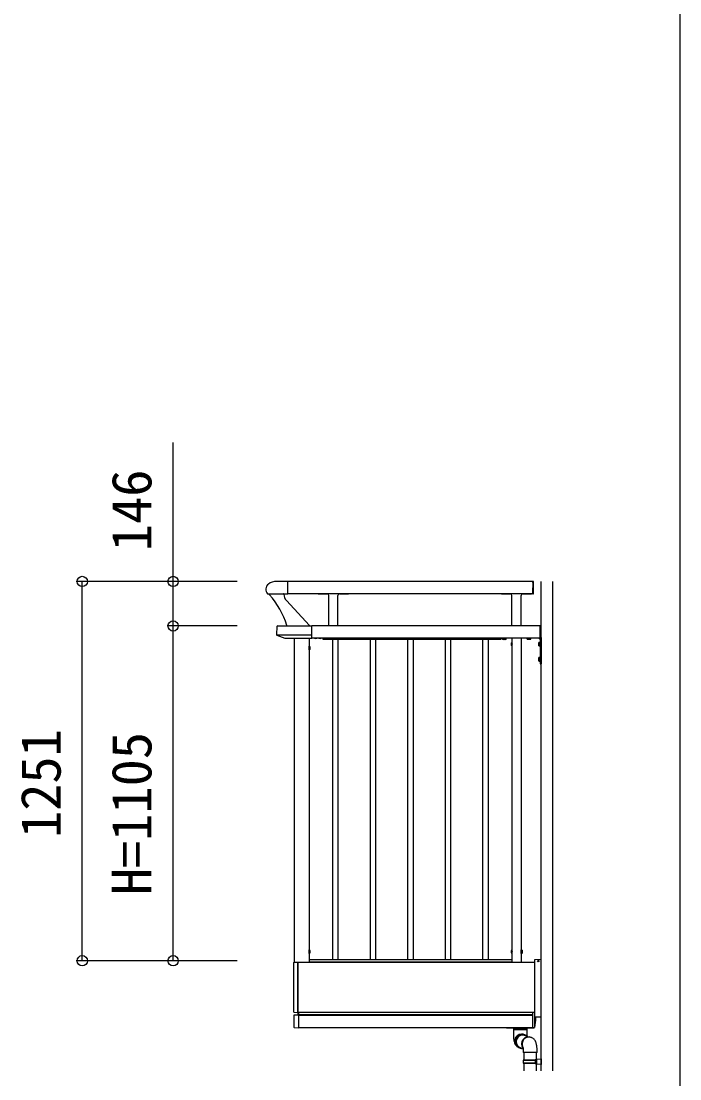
# Model space of a CAD drawing. Units: millimetres, scale not verified. Extents: x -693 to 693, y -1120 to 1121.
# Drawn here: x 584.2 to 693, y 430.1 to 604.7 of the extents above; entities that cross this region are included whole.
import ezdxf
from ezdxf.enums import TextEntityAlignment as Align

# ---------------------------------------------------------------- set-up
doc = ezdxf.new("R2010")
doc.units = ezdxf.units.MM
doc.header["$LTSCALE"] = 6
for name, color, linetype in [('0-5_YKK_A1', 4, 'Continuous'), ('0-6_YKK_D', 6, 'Continuous'), ('0-7_YKK_ZWAK', 7, 'Continuous')]:
    doc.layers.add(name, color=color, linetype=linetype)
doc.styles.add('ＭＳ ゴシック', font='')
doc.styles.get('ＭＳ ゴシック').set_extended_font_data('MS Gothic')

msp = doc.modelspace()

# ---------------------------------------------------------------- linework, layer by layer
at = {"layer": '0-5_YKK_A1'}
for p, q in [((628.218, 512.233), (626.368, 512.233)), ((628.218, 510.183), (628.218, 512.233)), ((668.718, 512.208), (628.218, 512.208)), ((668.718, 512.058), (668.718, 512.233)), ((668.718, 512.233), (668.768, 512.233)), ((668.718, 512.208), (668.718, 510.208)), ((668.843, 510.258), (668.843, 512.158)), ((670.068, 431.467), (670.068, 512.218)), ((672.018, 431.467), (672.018, 512.218)), ((624.897, 510.183), (628.218, 510.183)), ((625.143, 510.183), (625.143, 510.169)), ((627.545, 510.184), (627.493, 510.183)), ((627.593, 510.108), (627.593, 510.183)), ((633.318, 510.183), (634.768, 510.183)), ((635.018, 504.883), (635.018, 509.933)), ((636.518, 504.883), (636.518, 509.933)), ((636.768, 510.183), (638.218, 510.183)), ((663.568, 510.183), (665.018, 510.183)), ((665.268, 504.883), (665.268, 509.933)), ((666.768, 504.883), (666.768, 509.933)), ((667.018, 510.183), (668.468, 510.183)), ((668.718, 510.183), (668.718, 511.193)), ((668.718, 510.183), (668.768, 510.183)), ((631.822, 504.983), (627.996, 509.085)), ((626.443, 504.79), (626.361, 503.453)), ((626.569, 504.908), (632.218, 504.908)), ((632.218, 502.858), (632.218, 504.908)), ((669.843, 504.883), (632.218, 504.883)), ((669.843, 504.918), (669.843, 502.868)), ((669.921, 504.913), (669.843, 504.918)), ((626.381, 503.398), (632.218, 503.398)), ((626.409, 503.378), (627.756, 502.86)), ((627.771, 502.858), (632.218, 502.858)), ((629.293, 502.858), (629.293, 449.383)), ((631.793, 502.858), (631.793, 449.383)), ((669.843, 502.883), (632.218, 502.883)), ((632.693, 502.852), (632.708, 502.883)), ((632.943, 502.852), (632.928, 502.883)), ((633.443, 502.852), (633.458, 502.883)), ((633.693, 502.852), (633.678, 502.883)), ((634.018, 502.883), (634.018, 502.743)), ((634.068, 502.718), (634.068, 502.883)), ((663.443, 502.718), (663.443, 502.883)), ((663.493, 502.883), (663.493, 502.743)), ((663.768, 502.868), (663.729, 502.845)), ((663.73, 502.868), (663.73, 502.883)), ((664.305, 502.868), (663.73, 502.868)), ((664.268, 502.868), (663.768, 502.868)), ((663.874, 502.69), (663.874, 502.845)), ((664.162, 502.69), (664.162, 502.845)), ((664.268, 502.868), (664.307, 502.845)), ((664.305, 502.883), (664.305, 502.868)), ((664.307, 502.69), (664.307, 502.845)), ((665.268, 502.883), (665.268, 449.383)), ((666.768, 502.883), (666.768, 449.383)), ((667.826, 502.883), (667.804, 502.87)), ((667.804, 502.715), (667.804, 502.87)), ((667.949, 502.715), (667.949, 502.87)), ((668.237, 502.715), (668.237, 502.87)), ((668.36, 502.883), (668.382, 502.87)), ((669.718, 502.883), (669.943, 502.658)), ((669.921, 502.872), (669.843, 502.868)), ((669.943, 502.879), (669.943, 498.633)), ((670.068, 503.008), (670.068, 498.633)), ((631.793, 500.938), (631.793, 501.528)), ((634.043, 502.718), (634.068, 502.718)), ((634.068, 502.733), (663.443, 502.733)), ((635.68, 449.783), (635.68, 502.733)), ((636.58, 449.783), (636.58, 502.733)), ((641.88, 449.783), (641.88, 502.733)), ((642.78, 449.783), (642.78, 502.733)), ((648.08, 449.783), (648.08, 502.733)), ((648.98, 449.783), (648.98, 502.733)), ((654.28, 449.783), (654.28, 502.733)), ((655.18, 449.783), (655.18, 502.733)), ((660.48, 449.783), (660.48, 502.733)), ((661.38, 449.783), (661.38, 502.733)), ((663.468, 502.718), (663.443, 502.718)), ((664.268, 502.668), (663.768, 502.668)), ((664.268, 502.668), (664.307, 502.69)), ((665.242, 501.588), (665.268, 501.588)), ((665.268, 501.588), (665.268, 502.178)), ((667.843, 502.693), (667.804, 502.715)), ((667.843, 502.693), (668.343, 502.693)), ((669.693, 502.133), (669.715, 502.17)), ((669.693, 501.633), (669.693, 502.133)), ((669.693, 501.633), (669.715, 501.595)), ((669.893, 502.17), (669.714, 502.17)), ((669.714, 501.595), (669.893, 501.595)), ((669.893, 502.027), (669.715, 502.027)), ((669.893, 501.738), (669.715, 501.738)), ((669.893, 502.233), (669.893, 501.533)), ((669.893, 502.233), (669.943, 502.233)), ((669.893, 502.17), (669.893, 501.595)), ((669.893, 501.533), (669.943, 501.533)), ((669.943, 502.233), (669.943, 501.533)), ((669.943, 502.058), (670.068, 502.058)), ((669.943, 501.708), (670.068, 501.708)), ((631.818, 500.938), (631.793, 500.938)), ((669.693, 499.633), (669.715, 499.67)), ((669.693, 499.133), (669.693, 499.633)), ((669.893, 499.67), (669.714, 499.67)), ((669.893, 499.527), (669.715, 499.527)), ((669.893, 499.733), (669.893, 499.033)), ((669.893, 499.733), (669.943, 499.733)), ((669.893, 499.67), (669.893, 499.095)), ((669.943, 499.733), (669.943, 499.033)), ((669.943, 499.558), (670.068, 499.558)), ((669.693, 499.133), (669.715, 499.095)), ((669.714, 499.095), (669.893, 499.095)), ((669.893, 499.238), (669.715, 499.238)), ((669.893, 499.033), (669.943, 499.033)), ((669.943, 499.208), (670.068, 499.208)), ((669.943, 498.633), (670.068, 498.633)), ((631.793, 450.838), (631.793, 451.428)), ((631.818, 450.838), (631.793, 450.838)), ((665.242, 450.838), (665.268, 450.838)), ((665.268, 450.838), (665.268, 451.428)), ((666.808, 451.364), (666.965, 451.364)), ((666.808, 450.902), (666.808, 451.364)), ((666.808, 451.008), (666.808, 451.258)), ((666.808, 451.248), (666.965, 451.248)), ((666.808, 451.017), (666.965, 451.017)), ((666.808, 450.902), (666.965, 450.902)), ((666.983, 451.333), (666.965, 451.364)), ((666.983, 450.933), (666.965, 450.902)), ((666.983, 450.933), (666.983, 451.333)), ((629.243, 441.169), (629.243, 449.333)), ((629.293, 449.383), (629.893, 449.383)), ((629.893, 441.083), (629.893, 449.383)), ((629.893, 449.383), (668.968, 449.383)), ((629.893, 449.383), (629.893, 441.133)), ((665.268, 449.783), (631.793, 449.783)), ((665.268, 449.383), (631.793, 449.383)), ((668.968, 449.735), (668.968, 440.433)), ((670.068, 449.836), (669.015, 449.785)), ((629.243, 440.607), (629.243, 438.677)), ((629.334, 440.665), (629.285, 440.657)), ((629.29, 441.119), (629.893, 441.083)), ((630.018, 440.657), (629.33, 440.664)), ((629.334, 440.665), (629.886, 440.757)), ((629.868, 441.026), (629.868, 440.754)), ((629.893, 441.133), (668.968, 441.133)), ((630.018, 441.083), (629.915, 441.076)), ((629.915, 440.755), (630.018, 440.754)), ((630.018, 441.033), (630.018, 441.083)), ((630.018, 441.033), (630.018, 440.754)), ((630.018, 440.754), (630.018, 440.657)), ((630.018, 440.733), (668.718, 440.733)), ((630.018, 440.607), (630.018, 440.657)), ((630.018, 440.633), (668.718, 440.633)), ((630.018, 440.607), (630.018, 438.632)), ((668.718, 441.133), (668.921, 441.12)), ((668.718, 438.583), (668.718, 441.133)), ((668.968, 441.07), (668.968, 440.671)), ((668.968, 440.498), (668.968, 438.645)), ((669.018, 440.383), (670.068, 440.383)), ((669.118, 440.358), (669.018, 440.358)), ((669.168, 440.308), (669.168, 439.812)), ((630.018, 438.633), (668.718, 438.633)), ((664.31, 438.633), (664.311, 438.625)), ((664.36, 438.583), (668.925, 438.583)), ((665.493, 438.523), (665.493, 438.285)), ((665.493, 438.523), (667.773, 438.523)), ((667.793, 438.285), (665.493, 438.285)), ((665.493, 438.26), (665.493, 437.523)), ((665.493, 438.26), (667.773, 438.26)), ((667.773, 438.523), (667.793, 438.523)), ((667.773, 438.26), (667.793, 438.26)), ((667.793, 438.285), (667.793, 438.523)), ((667.793, 437.523), (667.793, 438.26)), ((668.921, 438.595), (668.718, 438.583)), ((669.167, 439.804), (668.975, 438.625)), ((667.465, 437.352), (667.329, 437.416)), ((666.344, 435.338), (666.436, 435.294)), ((667.118, 434.742), (667.118, 434.484)), ((669.418, 434.484), (669.418, 434.742)), ((669.418, 434.484), (667.118, 434.484)), ((667.168, 433.267), (667.118, 433.167)), ((669.094, 433.167), (667.118, 433.167)), ((667.168, 433.267), (669.073, 433.267)), ((667.218, 434.484), (667.218, 433.267)), ((669.094, 433.167), (669.073, 433.267)), ((669.073, 433.267), (669.318, 433.267)), ((669.318, 433.167), (669.094, 433.167)), ((669.218, 433.392), (670.068, 433.417)), ((669.218, 433.342), (669.218, 433.392)), ((670.068, 433.367), (669.218, 433.342)), ((669.318, 433.395), (669.318, 434.484)), ((669.318, 433.292), (669.318, 432.642)), ((670.068, 433.417), (670.068, 432.517)), ((667.118, 432.767), (669.094, 432.767)), ((667.218, 432.667), (667.218, 431.467)), ((669.318, 432.667), (669.073, 432.667)), ((669.094, 432.767), (669.318, 432.767)), ((669.218, 432.642), (669.318, 432.642)), ((669.218, 432.592), (669.218, 432.642)), ((669.218, 432.592), (670.068, 432.567)), ((669.318, 431.467), (669.318, 432.539))]:
    msp.add_line(p, q, dxfattribs=at)
for points in [[(668.718, 510.208), (628.218, 510.208), (628.218, 512.208)], [(669.968, 504.863), (669.968, 502.943), (669.968, 502.922)], [(663.768, 502.668), (663.729, 502.69), (663.729, 502.845)], [(663.865, 502.667), (663.923, 502.785), (664.018, 502.836)], [(664.17, 502.667), (664.113, 502.785), (664.018, 502.836)], [(667.94, 502.692), (667.998, 502.81), (668.093, 502.861)], [(668.245, 502.692), (668.188, 502.81), (668.093, 502.861)], [(668.343, 502.693), (668.382, 502.715), (668.382, 502.87)], [(631.923, 501.358), (631.785, 501.29), (631.754, 501.233)], [(631.923, 501.108), (631.785, 501.175), (631.754, 501.233)], [(631.818, 500.938), (631.818, 501.528), (631.793, 501.528)], [(665.137, 502.008), (665.276, 501.94), (665.307, 501.883)], [(665.137, 501.758), (665.276, 501.825), (665.307, 501.883)], [(665.242, 501.588), (665.242, 502.178), (665.268, 502.178)], [(631.923, 451.258), (631.785, 451.19), (631.754, 451.133)], [(631.923, 451.008), (631.785, 451.075), (631.754, 451.133)], [(631.818, 450.838), (631.818, 451.428), (631.793, 451.428)], [(665.137, 451.258), (665.276, 451.19), (665.307, 451.133)], [(665.137, 451.008), (665.276, 451.075), (665.307, 451.133)], [(665.242, 450.838), (665.242, 451.428), (665.268, 451.428)], [(666.983, 451.243), (666.875, 451.19), (666.845, 451.133)], [(666.983, 451.023), (666.875, 451.075), (666.845, 451.133)], [(629.29, 438.627), (630.018, 438.583), (630.018, 438.632)], [(665.493, 437.523), (665.494, 437.371), (665.499, 437.222), (665.507, 437.074), (665.518, 436.931), (665.532, 436.792), (665.549, 436.658), (665.569, 436.529), (665.593, 436.405), (665.622, 436.285), (665.657, 436.167), (665.699, 436.05), (665.752, 435.932), (665.817, 435.815), (665.896, 435.701), (665.989, 435.593), (666.096, 435.495), (666.215, 435.409), (666.344, 435.338)], [(667.515, 437.328), (667.387, 437.379), (667.251, 437.415), (667.11, 437.433), (666.968, 437.433), (666.827, 437.415), (666.689, 437.379), (666.556, 437.326), (666.431, 437.257), (666.314, 437.173), (666.209, 437.074), (666.117, 436.963), (666.039, 436.842), (665.977, 436.712), (665.93, 436.575), (665.902, 436.433), (665.89, 436.29), (665.897, 436.146), (665.921, 436.005), (665.963, 435.868), (666.021, 435.738), (666.095, 435.616), (666.184, 435.506), (666.286, 435.407), (666.323, 435.377)], [(667.81, 437.056), (667.807, 437.113), (667.804, 437.171), (667.801, 437.228), (667.798, 437.286), (667.796, 437.344), (667.794, 437.403), (667.793, 437.463), (667.793, 437.523)], [(669.418, 434.742), (669.416, 434.893), (669.412, 435.043), (669.404, 435.19), (669.393, 435.334), (669.379, 435.473), (669.362, 435.607), (669.342, 435.735), (669.318, 435.859), (669.289, 435.979), (669.254, 436.097), (669.212, 436.215), (669.159, 436.332), (669.094, 436.449), (669.015, 436.564), (668.922, 436.671), (668.815, 436.77), (668.696, 436.856), (668.567, 436.927)], [(667.065, 435.391), (667.068, 435.382), (667.073, 435.356), (667.08, 435.315), (667.088, 435.264), (667.095, 435.203), (667.102, 435.136), (667.107, 435.063), (667.112, 434.986), (667.115, 434.907), (667.117, 434.825), (667.118, 434.742)], [(667.118, 433.167), (667.118, 432.767), (667.168, 432.667)], [(669.094, 433.167), (669.094, 432.767), (669.073, 432.667), (667.168, 432.667)], [(669.318, 433.292), (669.218, 433.292), (669.218, 433.342)], [(670.068, 432.517), (669.218, 432.542), (669.218, 432.592)]]:
    msp.add_lwpolyline(points, dxfattribs=at)
msp.add_lwpolyline([(666.768, 451.433), (666.768, 450.833), (666.808, 450.833), (666.808, 451.433)], close=True, dxfattribs=at)
msp.add_circle((669.618, 449.583), 0.113, dxfattribs=at)
for centre, radius, start, end in [((625.668, 510.932), 1.075, 125.68533, 224.21687), ((626.368, 509.958), 2.275, 90, 125.68533), ((668.768, 512.158), 0.075, 0, 90), ((625.393, 510.169), 0.25, 180, 223.06427), ((616.078, 501.463), 12.5, 16.35572, 43.06427), ((629.093, 510.108), 1.5, 180, 223), ((633.318, 510.233), 0.05, 210, 270), ((634.768, 509.933), 0.25, 0, 90), ((636.768, 509.933), 0.25, 90, 180), ((638.218, 510.233), 0.05, 270, 330), ((663.568, 510.233), 0.05, 210, 270), ((665.018, 509.933), 0.25, 0, 90), ((667.018, 509.933), 0.25, 90, 180), ((668.468, 510.233), 0.05, 270, 330), ((668.768, 510.258), 0.075, 270, 0), ((626.568, 504.783), 0.125, 89.80937, 176.5), ((669.918, 504.863), 0.05, 0.00015, 86.50017), ((626.436, 503.448), 0.075, 176.5, 248.96249), ((627.771, 502.898), 0.04, 248.96249, 270), ((632.818, 503.244), 0.412, 241.46539, 298.53461), ((633.568, 503.244), 0.412, 241.46539, 298.53461), ((663.801, 502.74), 0.128, 55.61708, 124.38292), ((664.018, 502.39), 0.478, 72.41276, 107.58724), ((664.234, 502.74), 0.128, 55.61708, 124.38292), ((667.876, 502.765), 0.128, 112.78947, 124.38292), ((667.876, 502.765), 0.128, 55.61708, 67.21053), ((668.093, 502.415), 0.478, 101.72999, 107.58724), ((668.093, 502.415), 0.478, 72.41276, 78.27001), ((668.309, 502.765), 0.128, 112.79035, 124.38292), ((668.309, 502.765), 0.128, 55.61708, 67.20965), ((669.918, 502.922), 0.05, 273.5, 0), ((669.943, 503.008), 0.125, 0, 78.46304), ((631.531, 501.233), 0.412, 314.2189, 45.7811), ((634.043, 502.743), 0.025, 180, 270), ((663.468, 502.743), 0.025, 270, 0), ((663.801, 502.795), 0.128, 235.61708, 304.38292), ((664.018, 503.145), 0.478, 252.41276, 287.58724), ((664.234, 502.795), 0.128, 235.61708, 304.38292), ((665.529, 501.883), 0.412, 134.2189, 225.7811), ((667.876, 502.82), 0.128, 235.61708, 304.38292), ((668.093, 503.17), 0.478, 252.41276, 287.58724), ((668.309, 502.82), 0.128, 235.61708, 304.38292), ((669.821, 502.099), 0.128, 146.25178, 214.38425), ((670.171, 501.883), 0.478, 162.41205, 197.58795), ((669.821, 501.666), 0.128, 145.61575, 213.74822), ((669.821, 499.599), 0.128, 146.25178, 214.38425), ((670.171, 499.383), 0.478, 162.41205, 197.58795), ((669.821, 499.166), 0.128, 145.61575, 213.74822), ((631.531, 451.133), 0.412, 314.2189, 45.7811), ((665.529, 451.133), 0.412, 134.2189, 225.7811), ((666.881, 451.306), 0.102, 325.61575, 34.38425), ((666.601, 451.133), 0.382, 342.41205, 17.58795), ((666.881, 450.959), 0.102, 325.61575, 34.38425), ((629.293, 449.333), 0.05, 90, 180), ((669.018, 449.735), 0.05, 92.7927, 180), ((629.293, 441.169), 0.05, 180, 266.5), ((629.293, 440.607), 0.05, 99.46232, 180), ((629.918, 441.026), 0.05, 93.5, 180), ((668.918, 441.07), 0.05, 0, 86.5), ((669.018, 440.433), 0.05, 180, 270), ((669.018, 440.408), 0.05, 180, 270), ((669.118, 440.308), 0.05, 0, 90), ((629.293, 438.677), 0.05, 180, 266.5), ((664.36, 438.633), 0.05, 189.2726, 270), ((665.493, 438.273), 0.0125, 270, 90), ((667.793, 438.273), 0.0125, 90, 270), ((668.918, 438.645), 0.05, 273.5, 0), ((668.925, 438.633), 0.05, 270, 350.7274), ((669.118, 439.812), 0.05, 350.7274, 0), ((666.858, 436.37), 1.153, 90.1488, 247.3002), ((666.991, 436.302), 1.152, 65.71754, 275.41883), ((666.995, 436.304), 1.148, 44.97023, 179.68511), ((667.043, 436.28), 1.075, 45.95441, 272.74847), ((668.001, 435.919), 1.153, 65.76559, 218.14355), ((666.856, 436.417), 1.106, 64.66039, 90.03274), ((668.094, 435.876), 1.153, 65.65799, 208.22398), ((666.976, 436.287), 1.129, 178.79644, 276.28276)]:
    msp.add_arc(centre, radius, start, end, dxfattribs=at)
for centre, major_axis, ratio, start_param, end_param in [((629.621, 440.662), (-0.291, 0.002), 0.028267, 6.1203661, 6.2751674), ((629.918, 440.763), (-0.05, 0), 0.166667, 0.8733298, 1.5097098)]:
    msp.add_ellipse(centre, major_axis=major_axis, ratio=ratio, start_param=start_param, end_param=end_param, dxfattribs=at)
at = {"layer": '0-6_YKK_D'}
for p, q in [((619.893, 512.233), (593.293, 512.233)), ((594.293, 449.633), (594.293, 512.233)), ((619.893, 512.233), (608.293, 512.233)), ((619.893, 504.883), (608.293, 504.883)), ((619.893, 504.883), (608.293, 504.883)), ((609.293, 449.633), (609.293, 504.883)), ((619.893, 449.633), (593.293, 449.633)), ((619.893, 449.633), (608.293, 449.633))]:
    msp.add_line(p, q, dxfattribs=at)
msp.add_lwpolyline([(609.293, 504.883), (609.293, 512.233), (609.293, 535.153)], dxfattribs=at)
for centre in [(594.293, 512.233), (609.293, 512.233), (609.293, 504.883), (609.293, 504.883), (594.293, 449.633), (609.293, 449.633)]:
    msp.add_circle(centre, 0.85, dxfattribs=at)
at = {"layer": '0-7_YKK_ZWAK'}
msp.add_line((693, 1064), (693, -1120), dxfattribs=at)

# ---------------------------------------------------------------- texts
at = {"layer": '0-6_YKK_D', "style": 'ＭＳ ゴシック'}
for s, p in [('146', (607.693, 517.233)), ('1251', (592.693, 469.893)), ('H=1105', (607.693, 460.458))]:
    msp.add_text(s, height=6.598, rotation=90, dxfattribs=at).set_placement(p, align=Align.BOTTOM_LEFT)

doc.saveas('drawing.dxf')
